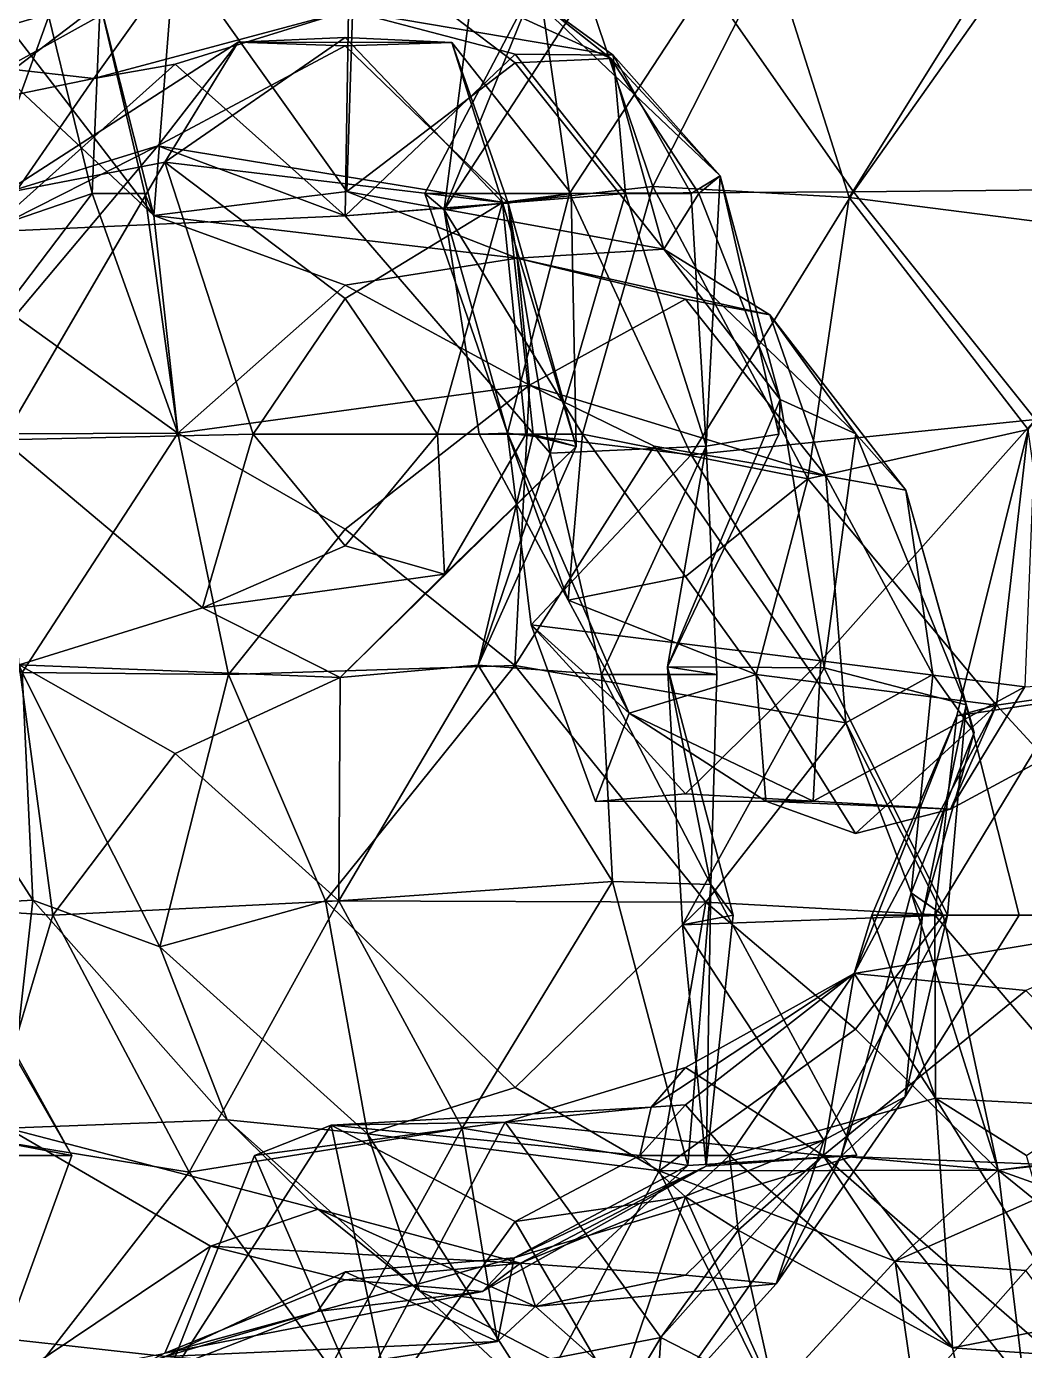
# Model space of a CAD drawing. Extents: x 290083 to 295691, y 4553739 to 4561622.
# Drawn here: x 294092.4 to 294166.3, y 4558839 to 4558937.1 of the extents above; entities that cross this region are included whole.
import ezdxf

# ---------------------------------------------------------------- set-up
doc = ezdxf.new("R2010")
doc.units = 0
doc.layers.add('Au_ppm_Pref_-_0_3', color=7, linetype='CONTINUOUS')

msp = doc.modelspace()

# ---------------------------------------------------------------- linework, layer by layer
at = {"layer": 'Au_ppm_Pref_-_0_3'}
for points in [[(294083.526, 4558934.986, 1859.009), (294087.751, 4558946.155, 1855.693), (294102.57, 4558940.562, 1858.835)], [(294097.228, 4558924.738, 1832.208), (294092.603, 4558943.567, 1829.468), (294083.317, 4558919.98, 1828.492)], [(294083.317, 4558919.98, 1828.492), (294092.603, 4558943.567, 1829.468), (294089.669, 4558925.928, 1823.826)], [(294095.708, 4558942.556, 1823.373), (294089.501, 4558943.525, 1817.503), (294089.669, 4558925.928, 1823.826)], [(294092.603, 4558943.567, 1829.468), (294095.708, 4558942.556, 1823.373), (294089.669, 4558925.928, 1823.826)], [(294097.228, 4558924.738, 1832.208), (294097.811, 4558938.815, 1835.251), (294092.603, 4558943.567, 1829.468)], [(294116.672, 4558943.425, 1853.486), (294103.341, 4558942.786, 1846.928), (294116.094, 4558924.873, 1846.973)], [(294116.672, 4558943.425, 1853.486), (294116.094, 4558924.873, 1846.973), (294128.569, 4558934.426, 1849.84)], [(294129.472, 4558939.63, 1859.041), (294116.672, 4558943.425, 1853.486), (294135.631, 4558934.726, 1853.069)], [(294135.631, 4558934.726, 1853.069), (294116.672, 4558943.425, 1853.486), (294128.569, 4558934.426, 1849.84)], [(294166.777, 4558943.476, 1828.212), (294153.612, 4558924.872, 1828.219), (294142.791, 4558940.335, 1827.807)], [(294153.284, 4558924.436, 1806.528), (294165.13, 4558943.391, 1807.327), (294147.538, 4558942.556, 1808.558)], [(294153.284, 4558924.436, 1806.528), (294177.478, 4558921.363, 1807.381), (294165.13, 4558943.391, 1807.327)], [(294178.136, 4558925.113, 1827.179), (294153.612, 4558924.872, 1828.219), (294166.777, 4558943.476, 1828.212)], [(294177.478, 4558921.363, 1807.381), (294180.479, 4558942.535, 1810.135), (294165.13, 4558943.391, 1807.327)], [(294087.089, 4558942.263, 1841.586), (294101.793, 4558923.119, 1841.217), (294103.341, 4558942.786, 1846.928)], [(294087.089, 4558942.263, 1841.586), (294090.771, 4558933.424, 1838.147), (294101.793, 4558923.119, 1841.217)], [(294090.771, 4558933.424, 1838.147), (294087.089, 4558942.263, 1841.586), (294097.811, 4558938.815, 1835.251)], [(294103.341, 4558942.786, 1846.928), (294101.793, 4558923.119, 1841.217), (294116.094, 4558924.873, 1846.973)], [(294133.851, 4558939.76, 1813.05), (294125.74, 4558942.556, 1817.433), (294123.296, 4558923.528, 1816.528)], [(294123.296, 4558923.528, 1816.528), (294125.74, 4558942.556, 1817.433), (294130.26, 4558940.747, 1822.688)], [(294147.538, 4558942.556, 1808.558), (294133.851, 4558939.76, 1813.05), (294138.741, 4558925.26, 1810.769)], [(294153.284, 4558924.436, 1806.528), (294147.538, 4558942.556, 1808.558), (294138.741, 4558925.26, 1810.769)], [(294102.57, 4558940.562, 1858.835), (294090.771, 4558933.985, 1862.091), (294083.526, 4558934.986, 1859.009)], [(294102.57, 4558940.562, 1858.835), (294097.349, 4558933.255, 1864.948), (294090.771, 4558933.985, 1862.091)], [(294116.203, 4558938.296, 1864.703), (294097.349, 4558933.255, 1864.948), (294102.57, 4558940.562, 1858.835)], [(294132.588, 4558924.738, 1827.418), (294121.863, 4558924.738, 1821.963), (294130.26, 4558940.747, 1822.688)], [(294123.296, 4558923.528, 1816.528), (294130.26, 4558940.747, 1822.688), (294121.863, 4558924.738, 1821.963)], [(294132.588, 4558924.738, 1827.418), (294130.26, 4558940.747, 1822.688), (294142.791, 4558940.335, 1827.807)], [(294132.588, 4558924.738, 1827.418), (294142.791, 4558940.335, 1827.807), (294153.612, 4558924.872, 1828.219)], [(294129.472, 4558939.63, 1859.041), (294135.814, 4558934.984, 1864.948), (294116.203, 4558938.296, 1864.703)], [(294123.296, 4558923.528, 1816.528), (294138.741, 4558925.26, 1810.769), (294133.851, 4558939.76, 1813.05)], [(294129.472, 4558939.63, 1859.041), (294143.752, 4558926.047, 1859.066), (294135.814, 4558934.984, 1864.948)], [(294129.472, 4558939.63, 1859.041), (294135.631, 4558934.726, 1853.069), (294143.752, 4558926.047, 1859.066)], [(294090.771, 4558933.424, 1838.147), (294097.811, 4558938.815, 1835.251), (294101.793, 4558923.119, 1841.217)], [(294101.139, 4558924.738, 1835.251), (294097.811, 4558938.815, 1835.251), (294097.228, 4558924.738, 1832.208)], [(294116.203, 4558938.296, 1864.703), (294103.371, 4558934.319, 1868.141), (294097.349, 4558933.255, 1864.948)], [(294097.811, 4558938.815, 1835.251), (294101.139, 4558924.738, 1835.251), (294101.793, 4558923.119, 1841.217)], [(294115.974, 4558923.092, 1871.036), (294103.371, 4558934.319, 1868.141), (294116.203, 4558938.296, 1864.703)], [(294115.974, 4558923.092, 1871.036), (294116.203, 4558938.296, 1864.703), (294128.569, 4558935.063, 1868.389)], [(294116.203, 4558938.296, 1864.703), (294135.814, 4558934.984, 1864.948), (294128.569, 4558935.063, 1868.389)], [(294127.628, 4558924.072, 1888.499), (294102.611, 4558927.059, 1889.458), (294115.97, 4558936.288, 1886.616)], [(294115.97, 4558936.288, 1886.616), (294102.611, 4558927.059, 1889.458), (294108.045, 4558935.945, 1882.766)], [(294115.97, 4558936.288, 1886.616), (294108.045, 4558935.945, 1882.766), (294123.877, 4558935.921, 1882.766)], [(294127.628, 4558924.072, 1888.499), (294115.97, 4558936.288, 1886.616), (294123.877, 4558935.921, 1882.766)], [(294102.611, 4558927.059, 1889.458), (294090.718, 4558924.754, 1882.764), (294108.045, 4558935.945, 1882.766)], [(294108.045, 4558935.945, 1882.766), (294090.718, 4558924.754, 1882.764), (294102.08, 4558928.259, 1876.938)], [(294115.97, 4558935.672, 1879.122), (294108.045, 4558935.945, 1882.766), (294102.08, 4558928.259, 1876.938)], [(294128.037, 4558924.022, 1876.763), (294115.97, 4558935.672, 1879.122), (294102.08, 4558928.259, 1876.938)], [(294123.877, 4558935.921, 1882.766), (294108.045, 4558935.945, 1882.766), (294115.97, 4558935.672, 1879.122)], [(294123.877, 4558935.921, 1882.766), (294115.97, 4558935.672, 1879.122), (294128.037, 4558924.022, 1876.763)], [(294127.628, 4558924.072, 1888.499), (294123.877, 4558935.921, 1882.766), (294132.695, 4558924.738, 1882.766)], [(294132.695, 4558924.738, 1882.766), (294123.877, 4558935.921, 1882.766), (294128.037, 4558924.022, 1876.763)], [(294089.507, 4558921.895, 1871.07), (294103.371, 4558934.319, 1868.141), (294115.974, 4558923.092, 1871.036)], [(294089.507, 4558921.895, 1871.07), (294097.349, 4558933.255, 1864.948), (294103.371, 4558934.319, 1868.141)], [(294136.739, 4558924.738, 1868.799), (294115.974, 4558923.092, 1871.036), (294128.569, 4558935.063, 1868.389)], [(294139.566, 4558920.602, 1847.726), (294128.569, 4558934.426, 1849.84), (294116.094, 4558924.873, 1846.973)], [(294136.739, 4558924.738, 1868.799), (294128.569, 4558935.063, 1868.389), (294135.814, 4558934.984, 1864.948)], [(294135.631, 4558934.726, 1853.069), (294128.569, 4558934.426, 1849.84), (294139.566, 4558920.602, 1847.726)], [(294135.631, 4558934.726, 1853.069), (294142.168, 4558924.738, 1853.069), (294143.752, 4558926.047, 1859.066)], [(294142.168, 4558924.738, 1853.069), (294135.631, 4558934.726, 1853.069), (294139.566, 4558920.602, 1847.726)], [(294136.739, 4558924.738, 1868.799), (294135.814, 4558934.984, 1864.948), (294141.59, 4558924.738, 1864.948)], [(294141.59, 4558924.738, 1864.948), (294135.814, 4558934.984, 1864.948), (294143.752, 4558926.047, 1859.066)], [(294077.57, 4558929.186, 1864.978), (294090.771, 4558933.985, 1862.091), (294097.349, 4558933.255, 1864.948)], [(294089.507, 4558921.895, 1871.07), (294077.57, 4558929.186, 1864.978), (294097.349, 4558933.255, 1864.948)], [(294085.577, 4558908.607, 1877.651), (294102.08, 4558928.259, 1876.938), (294090.718, 4558924.754, 1882.764)], [(294102.08, 4558928.259, 1876.938), (294085.577, 4558908.607, 1877.651), (294089.507, 4558921.895, 1871.07)], [(294089.507, 4558921.895, 1871.07), (294115.974, 4558923.092, 1871.036), (294102.08, 4558928.259, 1876.938)], [(294128.037, 4558924.022, 1876.763), (294102.08, 4558928.259, 1876.938), (294115.974, 4558923.092, 1871.036)], [(294109.157, 4558906.92, 1891.917), (294090.601, 4558906.487, 1888.635), (294102.611, 4558927.059, 1889.458)], [(294090.601, 4558906.487, 1888.635), (294090.718, 4558924.754, 1882.764), (294102.611, 4558927.059, 1889.458)], [(294115.97, 4558916.959, 1892.051), (294109.157, 4558906.92, 1891.917), (294102.611, 4558927.059, 1889.458)], [(294127.628, 4558924.072, 1888.499), (294115.97, 4558916.959, 1892.051), (294102.611, 4558927.059, 1889.458)], [(294142.698, 4558906.031, 1865.007), (294141.59, 4558924.738, 1864.948), (294143.752, 4558926.047, 1859.066)], [(294148.18, 4558909.466, 1854.035), (294143.752, 4558926.047, 1859.066), (294142.168, 4558924.738, 1853.069)], [(294142.698, 4558906.031, 1865.007), (294143.752, 4558926.047, 1859.066), (294148.086, 4558906.92, 1859.009)], [(294148.086, 4558906.92, 1859.009), (294143.752, 4558926.047, 1859.066), (294148.18, 4558909.466, 1854.035)], [(294090.771, 4558916.204, 1832.406), (294097.228, 4558924.738, 1832.208), (294083.317, 4558919.98, 1828.492)], [(294103.569, 4558906.973, 1835.514), (294097.228, 4558924.738, 1832.208), (294090.771, 4558916.204, 1832.406)], [(294103.569, 4558906.973, 1835.514), (294101.139, 4558924.738, 1835.251), (294097.228, 4558924.738, 1832.208)], [(294103.569, 4558906.973, 1835.514), (294101.793, 4558923.119, 1841.217), (294101.139, 4558924.738, 1835.251)], [(294128.701, 4558919.956, 1841.588), (294116.094, 4558924.873, 1846.973), (294101.793, 4558923.119, 1841.217)], [(294136.739, 4558924.738, 1868.799), (294131.141, 4558905.491, 1871.622), (294115.974, 4558923.092, 1871.036)], [(294139.566, 4558920.602, 1847.726), (294116.094, 4558924.873, 1846.973), (294128.701, 4558919.956, 1841.588)], [(294123.296, 4558923.528, 1816.528), (294121.863, 4558924.738, 1821.963), (294127.988, 4558906.978, 1823.597)], [(294132.588, 4558924.738, 1827.418), (294127.988, 4558906.978, 1823.597), (294121.863, 4558924.738, 1821.963)], [(294138.741, 4558925.26, 1810.769), (294123.296, 4558923.528, 1816.528), (294133.536, 4558906.92, 1813.836)], [(294132.695, 4558924.738, 1882.766), (294133.065, 4558905.99, 1883.156), (294127.628, 4558924.072, 1888.499)], [(294141.58, 4558905.381, 1828.161), (294127.988, 4558906.978, 1823.597), (294132.588, 4558924.738, 1827.418)], [(294128.037, 4558924.022, 1876.763), (294133.065, 4558905.99, 1883.156), (294132.695, 4558924.738, 1882.766)], [(294131.141, 4558905.491, 1871.622), (294136.739, 4558924.738, 1868.799), (294142.698, 4558906.031, 1865.007)], [(294141.58, 4558905.381, 1828.161), (294132.588, 4558924.738, 1827.418), (294153.612, 4558924.872, 1828.219)], [(294150.239, 4558903.593, 1810.352), (294138.741, 4558925.26, 1810.769), (294133.536, 4558906.92, 1813.836)], [(294141.59, 4558924.738, 1864.948), (294142.698, 4558906.031, 1865.007), (294136.739, 4558924.738, 1868.799)], [(294153.284, 4558924.436, 1806.528), (294138.741, 4558925.26, 1810.769), (294150.239, 4558903.593, 1810.352)], [(294139.566, 4558920.602, 1847.726), (294148.18, 4558909.466, 1854.035), (294142.168, 4558924.738, 1853.069)], [(294141.58, 4558905.381, 1828.161), (294153.612, 4558924.872, 1828.219), (294167.09, 4558908.003, 1827.768)], [(294153.284, 4558924.436, 1806.528), (294150.239, 4558903.593, 1810.352), (294166.558, 4558907.254, 1805.355)], [(294153.284, 4558924.436, 1806.528), (294166.558, 4558907.254, 1805.355), (294177.478, 4558921.363, 1807.381)], [(294178.136, 4558925.113, 1827.179), (294167.09, 4558908.003, 1827.768), (294153.612, 4558924.872, 1828.219)], [(294122.808, 4558906.92, 1891.929), (294115.97, 4558916.959, 1892.051), (294127.628, 4558924.072, 1888.499)], [(294115.974, 4558923.092, 1871.036), (294131.141, 4558905.491, 1871.622), (294128.037, 4558924.022, 1876.763)], [(294122.808, 4558906.92, 1891.929), (294127.628, 4558924.072, 1888.499), (294129.348, 4558906.92, 1888.705)], [(294123.296, 4558923.528, 1816.528), (294127.988, 4558906.978, 1823.597), (294125.902, 4558906.92, 1817.433)], [(294125.902, 4558906.92, 1817.433), (294133.536, 4558906.92, 1813.836), (294123.296, 4558923.528, 1816.528)], [(294127.628, 4558924.072, 1888.499), (294133.065, 4558905.99, 1883.156), (294129.348, 4558906.92, 1888.705)], [(294129.885, 4558906.92, 1876.827), (294133.065, 4558905.99, 1883.156), (294128.037, 4558924.022, 1876.763)], [(294131.141, 4558905.491, 1871.622), (294129.885, 4558906.92, 1876.827), (294128.037, 4558924.022, 1876.763)], [(294103.569, 4558906.973, 1835.514), (294115.97, 4558917.943, 1837.517), (294101.793, 4558923.119, 1841.217)], [(294115.97, 4558917.943, 1837.517), (294128.701, 4558919.956, 1841.588), (294101.793, 4558923.119, 1841.217)], [(294139.566, 4558920.602, 1847.726), (294128.701, 4558919.956, 1841.588), (294147.41, 4558915.748, 1841.191)], [(294148.18, 4558909.466, 1854.035), (294139.566, 4558920.602, 1847.726), (294153.791, 4558906.928, 1847.138)], [(294139.566, 4558920.602, 1847.726), (294147.41, 4558915.748, 1841.191), (294153.791, 4558906.928, 1847.138)], [(294115.97, 4558917.943, 1837.517), (294129.609, 4558910.537, 1835.037), (294128.701, 4558919.956, 1841.588)], [(294128.701, 4558919.956, 1841.588), (294129.609, 4558910.537, 1835.037), (294141.168, 4558916.92, 1837.857)], [(294141.168, 4558916.92, 1837.857), (294147.41, 4558915.748, 1841.191), (294128.701, 4558919.956, 1841.588)], [(294103.569, 4558906.973, 1835.514), (294129.609, 4558910.537, 1835.037), (294115.97, 4558917.943, 1837.517)], [(294122.808, 4558906.92, 1891.929), (294109.157, 4558906.92, 1891.917), (294115.97, 4558916.959, 1892.051)], [(294141.168, 4558916.92, 1837.857), (294129.609, 4558910.537, 1835.037), (294151.556, 4558903.822, 1836.422)], [(294151.556, 4558903.822, 1836.422), (294147.41, 4558915.748, 1841.191), (294141.168, 4558916.92, 1837.857)], [(294103.569, 4558906.973, 1835.514), (294090.771, 4558916.204, 1832.406), (294084.747, 4558906.92, 1832.152)], [(294151.556, 4558903.822, 1836.422), (294157.489, 4558902.771, 1841.191), (294147.41, 4558915.748, 1841.191)], [(294147.41, 4558915.748, 1841.191), (294157.489, 4558902.771, 1841.191), (294153.791, 4558906.928, 1847.138)], [(294103.569, 4558906.973, 1835.514), (294115.97, 4558899.875, 1831.661), (294129.609, 4558910.537, 1835.037)], [(294129.609, 4558910.537, 1835.037), (294115.97, 4558899.875, 1831.661), (294128.537, 4558889.77, 1829.769)], [(294138.847, 4558906.032, 1830.702), (294129.609, 4558910.537, 1835.037), (294128.537, 4558889.77, 1829.769)], [(294151.556, 4558903.822, 1836.422), (294129.609, 4558910.537, 1835.037), (294138.847, 4558906.032, 1830.702)], [(294139.838, 4558889.664, 1858.819), (294148.18, 4558909.466, 1854.035), (294151.454, 4558889.6, 1852.592)], [(294139.838, 4558889.664, 1858.819), (294148.086, 4558906.92, 1859.009), (294148.18, 4558909.466, 1854.035)], [(294151.454, 4558889.6, 1852.592), (294148.18, 4558909.466, 1854.035), (294153.791, 4558906.928, 1847.138)], [(294141.58, 4558905.381, 1828.161), (294167.09, 4558908.003, 1827.768), (294151.189, 4558890.11, 1827.761)], [(294167.09, 4558908.003, 1827.768), (294166.308, 4558888.184, 1823.633), (294151.189, 4558890.11, 1827.761)], [(294103.569, 4558906.973, 1835.514), (294084.747, 4558906.92, 1832.152), (294092.036, 4558889.261, 1835.609)], [(294105.392, 4558894.038, 1888.013), (294090.601, 4558906.487, 1888.635), (294109.157, 4558906.92, 1891.917)], [(294103.569, 4558906.973, 1835.514), (294092.036, 4558889.261, 1835.609), (294107.323, 4558889.102, 1831.175)], [(294103.569, 4558906.973, 1835.514), (294107.323, 4558889.102, 1831.175), (294115.97, 4558899.875, 1831.661)], [(294105.392, 4558894.038, 1888.013), (294109.157, 4558906.92, 1891.917), (294115.97, 4558898.631, 1891.469)], [(294122.808, 4558906.92, 1891.929), (294115.97, 4558898.631, 1891.469), (294109.157, 4558906.92, 1891.917)], [(294122.808, 4558906.92, 1891.929), (294123.312, 4558896.537, 1888.705), (294115.97, 4558898.631, 1891.469)], [(294122.808, 4558906.92, 1891.929), (294129.348, 4558906.92, 1888.705), (294123.312, 4558896.537, 1888.705)], [(294129.348, 4558906.92, 1888.705), (294133.065, 4558905.99, 1883.156), (294123.312, 4558896.537, 1888.705)], [(294133.065, 4558905.99, 1883.156), (294129.885, 4558906.92, 1876.827), (294125.807, 4558889.788, 1876.579)], [(294129.885, 4558906.92, 1876.827), (294131.141, 4558905.491, 1871.622), (294125.807, 4558889.788, 1876.579)], [(294125.902, 4558906.92, 1817.433), (294127.988, 4558906.978, 1823.597), (294132.474, 4558894.625, 1817.433)], [(294125.902, 4558906.92, 1817.433), (294132.474, 4558894.625, 1817.433), (294133.536, 4558906.92, 1813.836)], [(294129.734, 4558892.789, 1827.534), (294127.988, 4558906.978, 1823.597), (294141.58, 4558905.381, 1828.161)], [(294129.734, 4558892.789, 1827.534), (294136.99, 4558886.25, 1821.673), (294127.988, 4558906.978, 1823.597)], [(294132.474, 4558894.625, 1817.433), (294127.988, 4558906.978, 1823.597), (294136.99, 4558886.25, 1821.673)], [(294133.536, 4558906.92, 1813.836), (294132.474, 4558894.625, 1817.433), (294141.168, 4558896.359, 1813.913)], [(294141.168, 4558896.359, 1813.913), (294150.239, 4558903.593, 1810.352), (294133.536, 4558906.92, 1813.836)], [(294139.838, 4558889.664, 1858.819), (294142.698, 4558906.031, 1865.007), (294148.086, 4558906.92, 1859.009)], [(294166.558, 4558907.254, 1805.355), (294150.239, 4558903.593, 1810.352), (294164.211, 4558886.839, 1811.509)], [(294151.454, 4558889.6, 1852.592), (294153.791, 4558906.928, 1847.138), (294161.95, 4558886.868, 1846.334)], [(294157.489, 4558902.771, 1841.191), (294161.95, 4558886.868, 1846.334), (294153.791, 4558906.928, 1847.138)], [(294166.558, 4558907.254, 1805.355), (294164.211, 4558886.839, 1811.509), (294161.274, 4558886.049, 1805.555)], [(294169.319, 4558887.247, 1800.251), (294166.558, 4558907.254, 1805.355), (294161.274, 4558886.049, 1805.555)], [(294091.828, 4558889.834, 1881.464), (294090.601, 4558906.487, 1888.635), (294105.392, 4558894.038, 1888.013)], [(294125.807, 4558889.788, 1876.579), (294115.594, 4558888.875, 1882.788), (294133.065, 4558905.99, 1883.156)], [(294133.065, 4558905.99, 1883.156), (294115.594, 4558888.875, 1882.788), (294123.312, 4558896.537, 1888.705)], [(294128.537, 4558889.77, 1829.769), (294153.043, 4558885.535, 1830.843), (294138.847, 4558906.032, 1830.702)], [(294131.141, 4558905.491, 1871.622), (294142.698, 4558906.031, 1865.007), (294134.953, 4558889.102, 1869.969)], [(294134.953, 4558889.102, 1869.969), (294142.698, 4558906.031, 1865.007), (294143.482, 4558889.102, 1864.948)], [(294138.847, 4558906.032, 1830.702), (294153.043, 4558885.535, 1830.843), (294151.556, 4558903.822, 1836.422)], [(294143.482, 4558889.102, 1864.948), (294142.698, 4558906.031, 1865.007), (294139.838, 4558889.664, 1858.819)], [(294134.953, 4558889.102, 1869.969), (294125.807, 4558889.788, 1876.579), (294131.141, 4558905.491, 1871.622)], [(294129.734, 4558892.789, 1827.534), (294141.58, 4558905.381, 1828.161), (294151.189, 4558890.11, 1827.761)], [(294159.489, 4558889.102, 1836.488), (294151.556, 4558903.822, 1836.422), (294153.043, 4558885.535, 1830.843)], [(294151.556, 4558903.822, 1836.422), (294159.489, 4558889.102, 1836.488), (294157.489, 4558902.771, 1841.191)], [(294150.239, 4558903.593, 1810.352), (294141.168, 4558896.359, 1813.913), (294146.395, 4558889.102, 1816.471)], [(294150.239, 4558903.593, 1810.352), (294146.395, 4558889.102, 1816.471), (294164.211, 4558886.839, 1811.509)], [(294159.489, 4558889.102, 1836.488), (294162.542, 4558884.821, 1841.191), (294157.489, 4558902.771, 1841.191)], [(294157.489, 4558902.771, 1841.191), (294162.542, 4558884.821, 1841.191), (294161.95, 4558886.868, 1846.334)], [(294115.97, 4558899.875, 1831.661), (294107.323, 4558889.102, 1831.175), (294128.537, 4558889.77, 1829.769)], [(294105.392, 4558894.038, 1888.013), (294115.97, 4558898.631, 1891.469), (294123.312, 4558896.537, 1888.705)], [(294123.312, 4558896.537, 1888.705), (294115.594, 4558888.875, 1882.788), (294105.392, 4558894.038, 1888.013)], [(294141.168, 4558896.359, 1813.913), (294132.474, 4558894.625, 1817.433), (294146.395, 4558889.102, 1816.471)], [(294091.828, 4558889.834, 1881.464), (294105.392, 4558894.038, 1888.013), (294115.594, 4558888.875, 1882.788)], [(294146.395, 4558889.102, 1816.471), (294132.474, 4558894.625, 1817.433), (294136.99, 4558886.25, 1821.673)], [(294079.873, 4558892.496, 1841.433), (294077.809, 4558871.53, 1847.268), (294092.839, 4558872.38, 1841.006)], [(294092.036, 4558889.261, 1835.609), (294079.873, 4558892.496, 1841.433), (294092.839, 4558872.38, 1841.006)], [(294141.168, 4558880.264, 1826.319), (294134.518, 4558879.698, 1823.373), (294129.734, 4558892.789, 1827.534)], [(294141.168, 4558880.264, 1826.319), (294129.734, 4558892.789, 1827.534), (294151.189, 4558890.11, 1827.761)], [(294129.734, 4558892.789, 1827.534), (294134.518, 4558879.698, 1823.373), (294136.99, 4558886.25, 1821.673)], [(294141.168, 4558880.264, 1826.319), (294151.189, 4558890.11, 1827.761), (294150.637, 4558879.726, 1822.034)], [(294151.189, 4558890.11, 1827.761), (294166.308, 4558888.184, 1823.633), (294150.637, 4558879.726, 1822.034)], [(294094.324, 4558871.285, 1878.501), (294077.948, 4558872.319, 1882.685), (294091.828, 4558889.834, 1881.464)], [(294103.371, 4558883.259, 1878.775), (294094.324, 4558871.285, 1878.501), (294091.828, 4558889.834, 1881.464)], [(294103.371, 4558883.259, 1878.775), (294091.828, 4558889.834, 1881.464), (294115.594, 4558888.875, 1882.788)], [(294092.036, 4558889.261, 1835.609), (294092.839, 4558872.38, 1841.006), (294102.242, 4558868.938, 1834.736)], [(294092.036, 4558889.261, 1835.609), (294102.242, 4558868.938, 1834.736), (294107.323, 4558889.102, 1831.175)], [(294114.499, 4558872.332, 1830.831), (294107.323, 4558889.102, 1831.175), (294102.242, 4558868.938, 1834.736)], [(294128.537, 4558889.77, 1829.769), (294107.323, 4558889.102, 1831.175), (294114.499, 4558872.332, 1830.831)], [(294142.687, 4558872.235, 1830.872), (294128.537, 4558889.77, 1829.769), (294114.499, 4558872.332, 1830.831)], [(294135.756, 4558873.774, 1871.698), (294115.489, 4558872.346, 1877.072), (294125.807, 4558889.788, 1876.579)], [(294115.594, 4558888.875, 1882.788), (294125.807, 4558889.788, 1876.579), (294115.489, 4558872.346, 1877.072)], [(294134.953, 4558889.102, 1869.969), (294135.756, 4558873.774, 1871.698), (294125.807, 4558889.788, 1876.579)], [(294142.687, 4558872.235, 1830.872), (294153.043, 4558885.535, 1830.843), (294128.537, 4558889.77, 1829.769)], [(294135.756, 4558873.774, 1871.698), (294134.953, 4558889.102, 1869.969), (294143.057, 4558873.556, 1864.851)], [(294143.482, 4558889.102, 1864.948), (294143.057, 4558873.556, 1864.851), (294134.953, 4558889.102, 1869.969)], [(294147.133, 4558879.72, 1817.433), (294146.395, 4558889.102, 1816.471), (294136.99, 4558886.25, 1821.673)], [(294144.701, 4558871.285, 1859.009), (294143.057, 4558873.556, 1864.851), (294139.838, 4558889.664, 1858.819)], [(294144.701, 4558871.285, 1859.009), (294139.838, 4558889.664, 1858.819), (294140.95, 4558870.573, 1853.198)], [(294139.838, 4558889.664, 1858.819), (294143.057, 4558873.556, 1864.851), (294143.482, 4558889.102, 1864.948)], [(294139.838, 4558889.664, 1858.819), (294151.454, 4558889.6, 1852.592), (294140.95, 4558870.573, 1853.198)], [(294140.95, 4558870.573, 1853.198), (294151.454, 4558889.6, 1852.592), (294160.57, 4558871.285, 1850.337)], [(294153.768, 4558877.332, 1813.51), (294164.211, 4558886.839, 1811.509), (294146.395, 4558889.102, 1816.471)], [(294146.395, 4558889.102, 1816.471), (294147.133, 4558879.72, 1817.433), (294153.768, 4558877.332, 1813.51)], [(294151.454, 4558889.6, 1852.592), (294161.95, 4558886.868, 1846.334), (294160.57, 4558871.285, 1850.337)], [(294157.883, 4558872.924, 1835.649), (294159.489, 4558889.102, 1836.488), (294153.043, 4558885.535, 1830.843)], [(294162.542, 4558884.821, 1841.191), (294159.489, 4558889.102, 1836.488), (294157.883, 4558872.924, 1835.649)], [(294164.211, 4558886.839, 1811.509), (294160.811, 4558879.142, 1817.433), (294179.067, 4558888.982, 1817.427)], [(294160.811, 4558879.142, 1817.433), (294166.308, 4558888.184, 1823.633), (294179.067, 4558888.982, 1817.427)], [(294164.211, 4558886.839, 1811.509), (294179.067, 4558888.982, 1817.427), (294178.698, 4558871.089, 1812.595)], [(294115.489, 4558872.346, 1877.072), (294103.371, 4558883.259, 1878.775), (294115.594, 4558888.875, 1882.788)], [(294160.811, 4558879.142, 1817.433), (294150.637, 4558879.726, 1822.034), (294166.308, 4558888.184, 1823.633)], [(294161.274, 4558886.049, 1805.555), (294159.636, 4558871.285, 1802.382), (294169.319, 4558887.247, 1800.251)], [(294169.319, 4558887.247, 1800.251), (294159.636, 4558871.285, 1802.382), (294170.213, 4558871.285, 1798.243)], [(294134.518, 4558879.698, 1823.373), (294150.637, 4558879.726, 1822.034), (294136.99, 4558886.25, 1821.673)], [(294150.637, 4558879.726, 1822.034), (294147.133, 4558879.72, 1817.433), (294136.99, 4558886.25, 1821.673)], [(294153.66, 4558866.968, 1811.015), (294161.274, 4558886.049, 1805.555), (294164.211, 4558886.839, 1811.509)], [(294153.66, 4558866.968, 1811.015), (294164.211, 4558886.839, 1811.509), (294178.698, 4558871.089, 1812.595)], [(294154.962, 4558871.285, 1805.555), (294161.274, 4558886.049, 1805.555), (294153.66, 4558866.968, 1811.015)], [(294160.811, 4558879.142, 1817.433), (294164.211, 4558886.839, 1811.509), (294153.768, 4558877.332, 1813.51)], [(294161.274, 4558886.049, 1805.555), (294154.962, 4558871.285, 1805.555), (294159.636, 4558871.285, 1802.382)], [(294162.542, 4558884.821, 1841.191), (294158.733, 4558871.285, 1842.652), (294161.95, 4558886.868, 1846.334)], [(294158.733, 4558871.285, 1842.652), (294165.884, 4558871.285, 1847.13), (294161.95, 4558886.868, 1846.334)], [(294161.95, 4558886.868, 1846.334), (294165.884, 4558871.285, 1847.13), (294160.57, 4558871.285, 1850.337)], [(294142.687, 4558872.235, 1830.872), (294160.252, 4558871.285, 1832.195), (294153.043, 4558885.535, 1830.843)], [(294153.043, 4558885.535, 1830.843), (294160.252, 4558871.285, 1832.195), (294157.883, 4558872.924, 1835.649)], [(294162.542, 4558884.821, 1841.191), (294157.883, 4558872.924, 1835.649), (294158.733, 4558871.285, 1842.652)], [(294115.489, 4558872.346, 1877.072), (294094.324, 4558871.285, 1878.501), (294103.371, 4558883.259, 1878.775)], [(294141.168, 4558880.264, 1826.319), (294150.637, 4558879.726, 1822.034), (294134.518, 4558879.698, 1823.373)], [(294160.811, 4558879.142, 1817.433), (294147.133, 4558879.72, 1817.433), (294150.637, 4558879.726, 1822.034)], [(294147.133, 4558879.72, 1817.433), (294160.811, 4558879.142, 1817.433), (294153.768, 4558877.332, 1813.51)], [(294135.756, 4558873.774, 1871.698), (294124.636, 4558855.5, 1875.827), (294115.489, 4558872.346, 1877.072)], [(294135.756, 4558873.774, 1871.698), (294141.343, 4558852.726, 1871.479), (294124.636, 4558855.5, 1875.827)], [(294135.756, 4558873.774, 1871.698), (294143.057, 4558873.556, 1864.851), (294141.343, 4558852.726, 1871.479)], [(294141.343, 4558852.726, 1871.479), (294143.057, 4558873.556, 1864.851), (294153.867, 4558853.513, 1864.967)], [(294142.7, 4558852.697, 1858.667), (294143.057, 4558873.556, 1864.851), (294144.701, 4558871.285, 1859.009)], [(294142.7, 4558852.697, 1858.667), (294153.867, 4558853.513, 1864.967), (294143.057, 4558873.556, 1864.851)], [(294090.967, 4558855.494, 1848.152), (294092.839, 4558872.38, 1841.006), (294077.809, 4558871.53, 1847.268)], [(294089.347, 4558854.696, 1881.874), (294077.948, 4558872.319, 1882.685), (294094.324, 4558871.285, 1878.501)], [(294090.967, 4558855.494, 1848.152), (294107.23, 4558856.118, 1841.695), (294092.839, 4558872.38, 1841.006)], [(294107.23, 4558856.118, 1841.695), (294102.242, 4558868.938, 1834.736), (294092.839, 4558872.38, 1841.006)], [(294115.489, 4558872.346, 1877.072), (294104.416, 4558852.248, 1878.793), (294094.324, 4558871.285, 1878.501)], [(294114.499, 4558872.332, 1830.831), (294102.242, 4558868.938, 1834.736), (294117.628, 4558855.087, 1835.942)], [(294115.489, 4558872.346, 1877.072), (294124.636, 4558855.5, 1875.827), (294104.416, 4558852.248, 1878.793)], [(294142.687, 4558872.235, 1830.872), (294114.499, 4558872.332, 1830.831), (294128.569, 4558858.505, 1830.991)], [(294114.499, 4558872.332, 1830.831), (294117.628, 4558855.087, 1835.942), (294128.569, 4558858.505, 1830.991)], [(294158.733, 4558871.285, 1842.652), (294157.883, 4558872.924, 1835.649), (294152.696, 4558853.431, 1840.794)], [(294157.883, 4558872.924, 1835.649), (294164.338, 4558852.404, 1835.054), (294152.696, 4558853.431, 1840.794)], [(294164.338, 4558852.404, 1835.054), (294157.883, 4558872.924, 1835.649), (294160.252, 4558871.285, 1832.195)], [(294142.687, 4558872.235, 1830.872), (294128.569, 4558858.505, 1830.991), (294139.22, 4558852.34, 1834.204)], [(294142.687, 4558872.235, 1830.872), (294139.22, 4558852.34, 1834.204), (294153.768, 4558862.841, 1832.437)], [(294142.687, 4558872.235, 1830.872), (294153.768, 4558862.841, 1832.437), (294160.252, 4558871.285, 1832.195)], [(294089.347, 4558854.696, 1881.874), (294094.324, 4558871.285, 1878.501), (294104.416, 4558852.248, 1878.793)], [(294142.7, 4558852.697, 1858.667), (294144.701, 4558871.285, 1859.009), (294140.95, 4558870.573, 1853.198)], [(294140.95, 4558870.573, 1853.198), (294160.57, 4558871.285, 1850.337), (294151.417, 4558854.622, 1852.331)], [(294151.417, 4558854.622, 1852.331), (294142.7, 4558852.697, 1858.667), (294140.95, 4558870.573, 1853.198)], [(294151.417, 4558854.622, 1852.331), (294160.57, 4558871.285, 1850.337), (294157.435, 4558857.833, 1847.13)], [(294158.733, 4558871.285, 1842.652), (294152.696, 4558853.431, 1840.794), (294157.435, 4558857.833, 1847.13)], [(294159.697, 4558857.737, 1806.926), (294154.962, 4558871.285, 1805.555), (294153.66, 4558866.968, 1811.015)], [(294166.367, 4558865.694, 1815.57), (294153.66, 4558866.968, 1811.015), (294178.698, 4558871.089, 1812.595)], [(294164.338, 4558852.404, 1835.054), (294160.252, 4558871.285, 1832.195), (294153.768, 4558862.841, 1832.437)], [(294154.962, 4558871.285, 1805.555), (294159.697, 4558857.737, 1806.926), (294159.636, 4558871.285, 1802.382)], [(294158.733, 4558871.285, 1842.652), (294157.435, 4558857.833, 1847.13), (294165.884, 4558871.285, 1847.13)], [(294165.884, 4558871.285, 1847.13), (294157.435, 4558857.833, 1847.13), (294160.57, 4558871.285, 1850.337)], [(294159.697, 4558857.737, 1806.926), (294171.754, 4558857.085, 1800.752), (294159.636, 4558871.285, 1802.382)], [(294170.213, 4558871.285, 1798.243), (294159.636, 4558871.285, 1802.382), (294171.754, 4558857.085, 1800.752)], [(294117.628, 4558855.087, 1835.942), (294102.242, 4558868.938, 1834.736), (294107.23, 4558856.118, 1841.695)], [(294090.784, 4558862.412, 1888.705), (294088.102, 4558866.719, 1888.335), (294095.714, 4558853.467, 1888.705)], [(294089.347, 4558854.696, 1881.874), (294095.714, 4558853.467, 1888.705), (294088.102, 4558866.719, 1888.335)], [(294138.625, 4558857.063, 1811.494), (294153.66, 4558866.968, 1811.015), (294141.168, 4558859.991, 1813.669)], [(294153.66, 4558866.968, 1811.015), (294138.625, 4558857.063, 1811.494), (294141.168, 4558857.222, 1810.242)], [(294153.66, 4558866.968, 1811.015), (294151.366, 4558853.467, 1816.829), (294141.168, 4558859.991, 1813.669)], [(294153.66, 4558866.968, 1811.015), (294141.168, 4558857.222, 1810.242), (294144.44, 4558853.467, 1809.952)], [(294153.66, 4558866.968, 1811.015), (294144.44, 4558853.467, 1809.952), (294159.697, 4558857.737, 1806.926)], [(294166.367, 4558865.694, 1815.57), (294151.366, 4558853.467, 1816.829), (294153.66, 4558866.968, 1811.015)], [(294179.433, 4558852.355, 1816.019), (294151.366, 4558853.467, 1816.829), (294166.367, 4558865.694, 1815.57)], [(294153.768, 4558862.841, 1832.437), (294139.22, 4558852.34, 1834.204), (294164.338, 4558852.404, 1835.054)], [(294091.491, 4558853.467, 1891.496), (294090.784, 4558862.412, 1888.705), (294095.714, 4558853.467, 1888.705)], [(294138.625, 4558857.063, 1811.494), (294141.168, 4558859.991, 1813.669), (294127.813, 4558855.951, 1818.089)], [(294127.813, 4558855.951, 1818.089), (294141.168, 4558859.991, 1813.669), (294151.366, 4558853.467, 1816.829)], [(294117.628, 4558855.087, 1835.942), (294139.22, 4558852.34, 1834.204), (294128.569, 4558858.505, 1830.991)], [(294144.44, 4558853.467, 1809.952), (294160.959, 4558839.223, 1811.494), (294159.697, 4558857.737, 1806.926)], [(294151.417, 4558854.622, 1852.331), (294157.435, 4558857.833, 1847.13), (294147.885, 4558843.968, 1847.13)], [(294147.885, 4558843.968, 1847.13), (294157.435, 4558857.833, 1847.13), (294152.696, 4558853.431, 1840.794)], [(294171.754, 4558857.085, 1800.752), (294159.697, 4558857.737, 1806.926), (294166.419, 4558853.467, 1805.555)], [(294160.959, 4558839.223, 1811.494), (294170.013, 4558840.994, 1807.195), (294159.697, 4558857.737, 1806.926)], [(294170.013, 4558840.994, 1807.195), (294166.419, 4558853.467, 1805.555), (294159.697, 4558857.737, 1806.926)], [(294138.625, 4558857.063, 1811.494), (294127.813, 4558855.951, 1818.089), (294114.941, 4558855.716, 1810.536)], [(294137.778, 4558853.467, 1809.896), (294138.625, 4558857.063, 1811.494), (294114.941, 4558855.716, 1810.536)], [(294138.625, 4558857.063, 1811.494), (294137.778, 4558853.467, 1809.896), (294141.168, 4558857.222, 1810.242)], [(294141.168, 4558857.222, 1810.242), (294137.778, 4558853.467, 1809.896), (294144.44, 4558853.467, 1809.952)], [(294090.967, 4558855.494, 1848.152), (294113.959, 4558849.505, 1846.506), (294107.23, 4558856.118, 1841.695)], [(294109.245, 4558853.467, 1814.664), (294102.512, 4558836.366, 1811.247), (294114.941, 4558855.716, 1810.536)], [(294114.941, 4558855.716, 1810.536), (294102.512, 4558836.366, 1811.247), (294119.211, 4558835.649, 1807.083)], [(294107.23, 4558856.118, 1841.695), (294113.959, 4558849.505, 1846.506), (294121.482, 4558843.445, 1841.191)], [(294107.23, 4558856.118, 1841.695), (294121.482, 4558843.445, 1841.191), (294117.628, 4558855.087, 1835.942)], [(294114.941, 4558855.716, 1810.536), (294127.813, 4558855.951, 1818.089), (294109.245, 4558853.467, 1814.664)], [(294127.813, 4558855.951, 1818.089), (294116.929, 4558835.642, 1817.664), (294109.245, 4558853.467, 1814.664)], [(294137.778, 4558853.467, 1809.896), (294114.941, 4558855.716, 1810.536), (294128.569, 4558848.583, 1807.183)], [(294128.569, 4558848.583, 1807.183), (294114.941, 4558855.716, 1810.536), (294119.211, 4558835.649, 1807.083)], [(294127.813, 4558855.951, 1818.089), (294139.341, 4558839.997, 1816.542), (294116.929, 4558835.642, 1817.664)], [(294151.366, 4558853.467, 1816.829), (294139.341, 4558839.997, 1816.542), (294127.813, 4558855.951, 1818.089)], [(294089.347, 4558854.696, 1881.874), (294089.247, 4558835.72, 1888.361), (294095.714, 4558853.467, 1888.705)], [(294089.347, 4558854.696, 1881.874), (294104.416, 4558852.248, 1878.793), (294091.531, 4558835.647, 1876.872)], [(294090.967, 4558855.494, 1848.152), (294090.736, 4558836.528, 1853.363), (294105.982, 4558846.768, 1852.067)], [(294090.967, 4558855.494, 1848.152), (294105.982, 4558846.768, 1852.067), (294113.959, 4558849.505, 1846.506)], [(294124.636, 4558855.5, 1875.827), (294114.854, 4558837.779, 1876.643), (294104.416, 4558852.248, 1878.793)], [(294127.246, 4558839.696, 1870.162), (294114.854, 4558837.779, 1876.643), (294124.636, 4558855.5, 1875.827)], [(294130.154, 4558835.361, 1835.746), (294139.22, 4558852.34, 1834.204), (294117.628, 4558855.087, 1835.942)], [(294121.482, 4558843.445, 1841.191), (294130.154, 4558835.361, 1835.746), (294117.628, 4558855.087, 1835.942)], [(294127.246, 4558839.696, 1870.162), (294124.636, 4558855.5, 1875.827), (294141.343, 4558852.726, 1871.479)], [(294128.949, 4558845.51, 1853.069), (294142.7, 4558852.697, 1858.667), (294151.417, 4558854.622, 1852.331)], [(294151.417, 4558854.622, 1852.331), (294141.168, 4558844.622, 1850.078), (294128.949, 4558845.51, 1853.069)], [(294151.417, 4558854.622, 1852.331), (294147.885, 4558843.968, 1847.13), (294141.168, 4558844.622, 1850.078)], [(294089.247, 4558835.72, 1888.361), (294091.491, 4558853.467, 1891.496), (294095.714, 4558853.467, 1888.705)], [(294116.929, 4558835.642, 1817.664), (294102.512, 4558836.366, 1811.247), (294109.245, 4558853.467, 1814.664)], [(294128.49, 4558845.891, 1864.106), (294142.7, 4558852.697, 1858.667), (294126.134, 4558843.416, 1857.567)], [(294126.134, 4558843.416, 1857.567), (294142.7, 4558852.697, 1858.667), (294128.949, 4558845.51, 1853.069)], [(294127.246, 4558839.696, 1870.162), (294141.343, 4558852.726, 1871.479), (294128.49, 4558845.891, 1864.106)], [(294141.343, 4558852.726, 1871.479), (294153.867, 4558853.513, 1864.967), (294128.49, 4558845.891, 1864.106)], [(294128.49, 4558845.891, 1864.106), (294153.867, 4558853.513, 1864.967), (294142.7, 4558852.697, 1858.667)], [(294141.168, 4558850.417, 1810.478), (294137.778, 4558853.467, 1809.896), (294128.569, 4558848.583, 1807.183)], [(294144.44, 4558853.467, 1809.952), (294137.778, 4558853.467, 1809.896), (294141.168, 4558850.417, 1810.478)], [(294152.696, 4558853.431, 1840.794), (294166.254, 4558836.575, 1841.233), (294139.111, 4558834.279, 1842.466)], [(294139.111, 4558834.279, 1842.466), (294147.885, 4558843.968, 1847.13), (294152.696, 4558853.431, 1840.794)], [(294145.074, 4558847.943, 1811.494), (294139.341, 4558839.997, 1816.542), (294151.366, 4558853.467, 1816.829)], [(294145.074, 4558847.943, 1811.494), (294144.44, 4558853.467, 1809.952), (294141.168, 4558850.417, 1810.478)], [(294144.44, 4558853.467, 1809.952), (294145.074, 4558847.943, 1811.494), (294160.959, 4558839.223, 1811.494)], [(294160.959, 4558839.223, 1811.494), (294145.074, 4558847.943, 1811.494), (294151.366, 4558853.467, 1816.829)], [(294179.433, 4558852.355, 1816.019), (294168.351, 4558838.713, 1815.477), (294151.366, 4558853.467, 1816.829)], [(294168.351, 4558838.713, 1815.477), (294160.959, 4558839.223, 1811.494), (294151.366, 4558853.467, 1816.829)], [(294164.338, 4558852.404, 1835.054), (294166.254, 4558836.575, 1841.233), (294152.696, 4558853.431, 1840.794)], [(294164.338, 4558852.404, 1835.054), (294156.712, 4558845.661, 1830.526), (294174.441, 4558853.467, 1829.312)], [(294166.367, 4558844.961, 1826.208), (294174.441, 4558853.467, 1829.312), (294156.712, 4558845.661, 1830.526)], [(294164.338, 4558852.404, 1835.054), (294174.441, 4558853.467, 1829.312), (294172.785, 4558853.467, 1832.226)], [(294172.785, 4558853.467, 1832.226), (294185.468, 4558844.844, 1835.251), (294164.338, 4558852.404, 1835.054)], [(294114.854, 4558837.779, 1876.643), (294091.531, 4558835.647, 1876.872), (294104.416, 4558852.248, 1878.793)], [(294147.514, 4558835.649, 1832.304), (294139.22, 4558852.34, 1834.204), (294130.154, 4558835.361, 1835.746)], [(294164.338, 4558852.404, 1835.054), (294139.22, 4558852.34, 1834.204), (294156.712, 4558845.661, 1830.526)], [(294156.712, 4558845.661, 1830.526), (294139.22, 4558852.34, 1834.204), (294147.514, 4558835.649, 1832.304)], [(294178.966, 4558840.508, 1836.871), (294166.254, 4558836.575, 1841.233), (294164.338, 4558852.404, 1835.054)], [(294178.966, 4558840.508, 1836.871), (294164.338, 4558852.404, 1835.054), (294185.468, 4558844.844, 1835.251)], [(294141.168, 4558850.417, 1810.478), (294128.569, 4558848.583, 1807.183), (294136.099, 4558835.649, 1807.945)], [(294141.168, 4558850.417, 1810.478), (294136.099, 4558835.649, 1807.945), (294147.813, 4558835.649, 1811.494)], [(294141.168, 4558850.417, 1810.478), (294147.813, 4558835.649, 1811.494), (294145.074, 4558847.943, 1811.494)], [(294128.949, 4558845.51, 1853.069), (294113.959, 4558849.505, 1846.506), (294105.982, 4558846.768, 1852.067)], [(294128.949, 4558845.51, 1853.069), (294130.059, 4558842.285, 1847.097), (294113.959, 4558849.505, 1846.506)], [(294121.482, 4558843.445, 1841.191), (294113.959, 4558849.505, 1846.506), (294130.059, 4558842.285, 1847.097)], [(294128.569, 4558848.583, 1807.183), (294119.211, 4558835.649, 1807.083), (294136.099, 4558835.649, 1807.945)], [(294139.341, 4558839.997, 1816.542), (294145.074, 4558847.943, 1811.494), (294147.813, 4558835.649, 1811.494)], [(294102.601, 4558838.843, 1858.86), (294105.982, 4558846.768, 1852.067), (294090.736, 4558836.528, 1853.363)], [(294102.601, 4558838.843, 1858.86), (294115.97, 4558844.266, 1855.942), (294105.982, 4558846.768, 1852.067)], [(294128.949, 4558845.51, 1853.069), (294105.982, 4558846.768, 1852.067), (294115.97, 4558844.266, 1855.942)], [(294113.916, 4558841.916, 1863.827), (294115.97, 4558844.861, 1868.019), (294128.49, 4558845.891, 1864.106)], [(294113.916, 4558841.916, 1863.827), (294128.49, 4558845.891, 1864.106), (294126.134, 4558843.416, 1857.567)], [(294127.246, 4558839.696, 1870.162), (294128.49, 4558845.891, 1864.106), (294115.97, 4558844.861, 1868.019)], [(294127.246, 4558839.696, 1870.162), (294115.97, 4558844.861, 1868.019), (294102.651, 4558838.598, 1870.866)], [(294102.651, 4558838.598, 1870.866), (294115.97, 4558844.861, 1868.019), (294113.916, 4558841.916, 1863.827)], [(294126.134, 4558843.416, 1857.567), (294128.949, 4558845.51, 1853.069), (294115.97, 4558844.266, 1855.942)], [(294130.059, 4558842.285, 1847.097), (294128.949, 4558845.51, 1853.069), (294141.168, 4558844.622, 1850.078)], [(294147.514, 4558835.649, 1832.304), (294158.147, 4558835.649, 1828.033), (294156.712, 4558845.661, 1830.526)], [(294156.712, 4558845.661, 1830.526), (294158.147, 4558835.649, 1828.033), (294166.367, 4558844.961, 1826.208)], [(294166.367, 4558844.961, 1826.208), (294158.147, 4558835.649, 1828.033), (294173.363, 4558835.649, 1826.014)], [(294102.601, 4558838.843, 1858.86), (294126.134, 4558843.416, 1857.567), (294115.97, 4558844.266, 1855.942)], [(294141.168, 4558844.622, 1850.078), (294147.885, 4558843.968, 1847.13), (294130.059, 4558842.285, 1847.097)], [(294130.059, 4558842.285, 1847.097), (294147.885, 4558843.968, 1847.13), (294139.111, 4558834.279, 1842.466)], [(294102.601, 4558838.843, 1858.86), (294113.916, 4558841.916, 1863.827), (294126.134, 4558843.416, 1857.567)], [(294130.059, 4558842.285, 1847.097), (294139.111, 4558834.279, 1842.466), (294121.482, 4558843.445, 1841.191)], [(294121.482, 4558843.445, 1841.191), (294139.111, 4558834.279, 1842.466), (294130.154, 4558835.361, 1835.746)], [(294102.601, 4558838.843, 1858.86), (294092.684, 4558833.703, 1865.367), (294113.916, 4558841.916, 1863.827)], [(294113.916, 4558841.916, 1863.827), (294092.684, 4558833.703, 1865.367), (294102.651, 4558838.598, 1870.866)], [(294064.292, 4558835.396, 1865.461), (294079.439, 4558841.169, 1871.041), (294092.684, 4558833.703, 1865.367)], [(294079.439, 4558841.169, 1871.041), (294091.531, 4558835.647, 1876.872), (294102.651, 4558838.598, 1870.866)], [(294092.684, 4558833.703, 1865.367), (294079.439, 4558841.169, 1871.041), (294102.651, 4558838.598, 1870.866)], [(294160.959, 4558839.223, 1811.494), (294165.514, 4558818.311, 1811.684), (294170.013, 4558840.994, 1807.195)], [(294178.966, 4558821.865, 1806.9), (294170.013, 4558840.994, 1807.195), (294165.514, 4558818.311, 1811.684)], [(294128.569, 4558821.926, 1816.068), (294116.929, 4558835.642, 1817.664), (294139.341, 4558839.997, 1816.542)], [(294138.194, 4558822.036, 1811.494), (294128.569, 4558821.926, 1816.068), (294139.341, 4558839.997, 1816.542)], [(294138.194, 4558822.036, 1811.494), (294139.341, 4558839.997, 1816.542), (294147.813, 4558835.649, 1811.494)], [(294185.277, 4558835.649, 1838.226), (294166.254, 4558836.575, 1841.233), (294178.966, 4558840.508, 1836.871)], [(294127.246, 4558839.696, 1870.162), (294102.651, 4558838.598, 1870.866), (294114.854, 4558837.779, 1876.643)], [(294168.351, 4558838.713, 1815.477), (294165.514, 4558818.311, 1811.684), (294160.959, 4558839.223, 1811.494)]]:
    msp.add_3dface(points, dxfattribs=at)

doc.saveas('drawing.dxf')
